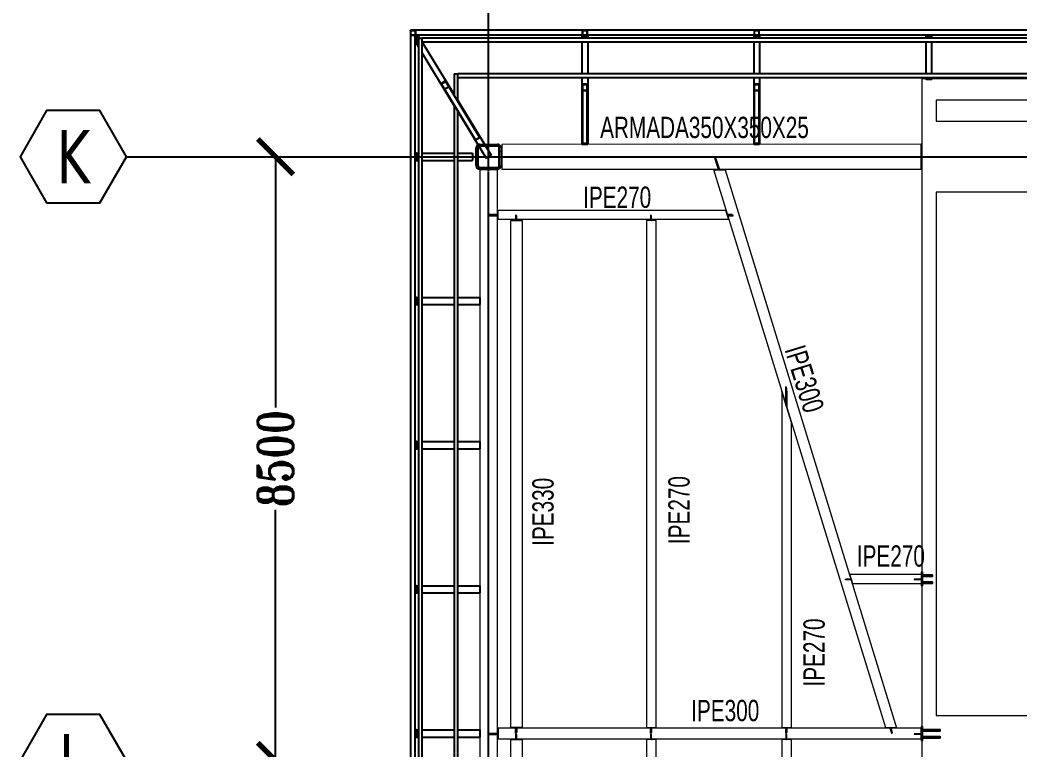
# Model space of a CAD drawing. Header units: millimetres. Extents: x -6598 to 74598, y -11659 to 33736.
# Drawn here: x -6598 to 7483, y 17149 to 27425 of the extents above; entities that cross this region are included whole.
import ezdxf
from ezdxf.enums import TextEntityAlignment as Align

# ---------------------------------------------------------------- set-up
doc = ezdxf.new("R2010")
doc.units = ezdxf.units.MM
doc.header["$LTSCALE"] = 0.95
doc.linetypes.add('DXK_LINE_DOT3', pattern=[5.9187, 2.979, -0.9799, 0.9799, -0.9799])
for name, color, linetype, lineweight in [('0-2', 250, 'Continuous', 5), ('E_COLUMNAS-1', 254, 'Continuous', 25), ('E_COLUMNAS-2', 1, 'Continuous', 9), ('E_COLUMNAS-3', 1, 'Continuous', 35), ('E_COLUMNAS-4', 1, 'Continuous', 25), ('E_TEXTO', 3, 'Continuous', 9), ('E_VIGAS', 7, 'Continuous', 9), ('E_VIGAS-1', 5, 'Continuous', 25), ('E_VIGAS-2', 10, 'Continuous', 25), ('E_VIGAS-3', 5, 'Continuous', 25), ('HCB-VIGAS', 4, 'Continuous', 15), ('S-COLS-HDLN-1', 52, 'Continuous', 9)]:
    doc.layers.add(name, color=color, linetype=linetype, lineweight=lineweight)
for name, color, linetype in [('COTAS', 8, 'Continuous'), ('HCB-EJES', 1, 'Continuous'), ('HCB-PLATINAS', 5, 'Continuous'), ('HCB-ROTULOS', 2, 'Continuous')]:
    doc.layers.add(name, color=color, linetype=linetype)
doc.styles.add('Arial Narrow', font='', dxfattribs={"width": 0.85, "height": 0.3})
doc.styles.add('ROMANT', font='romant.shx', dxfattribs={"width": 0.8})
doc.styles.add('VERDANA', font='verdana.ttf')
doc.styles.get('Arial Narrow').set_extended_font_data('Arial Narrow')
doc.dimstyles.new('1.125', dxfattribs={"dimscale": 0, "dimtxt": 500, "dimasz": 500, "dimexe": 4, "dimexo": 4, "dimgap": 15, "dimtad": 0, "dimdec": 0, "dimzin": 4, "dimdsep": 46, "dimtxsty": 'ROMANT', "dimblk": 'ARCHTICK', "dimcen": -10, "dimclrd": 256, "dimclrt": 3, "dimadec": 0, "dimazin": 0, "dimtfac": 1, "dimtdec": 0, "dimtix": 1, "dimtmove": 0, "dimatfit": 0, "dimldrblk": 'OBLIQUE', "dimfxl": 0.05, "dimtolj": 1, "dimtzin": 0, "dimarcsym": 0})
pattern_1 = [(45, (0, 0), (-0.3768879, 0.3768879), []), (45, (0, 0.571), (-0.3768879, 0.3768879), [])]

# ---------------------------------------------------------------- blocks, each defined once
blk = doc.blocks.new('_ArchTick')
at = {"color": 0, "linetype": 'ByBlock', "const_width": 0.15}
blk.add_lwpolyline([(-0.5, -0.5), (0.5, 0.5)], dxfattribs=at)
blk = doc.blocks.new('*D101')
at = {"layer": 'COTAS', "color": 0, "lineweight": -2, "transparency": 16777216}
for p, q in [((-5094, 25500), (-2996, 25500)), ((-5094, 17000), (-2996, 17000))]:
    blk.add_line(p, q, dxfattribs=at)
at = {"layer": 'COTAS', "lineweight": -2, "transparency": 16777216}
for p, q in [((-3000, 25500), (-3000, 21970)), ((-3000, 17000), (-3000, 20530))]:
    blk.add_line(p, q, dxfattribs=at)
at = {"layer": 'Defpoints', "color": 0, "transparency": 16777216}
for p in [(-5098, 25500), (-3000, 25500), (-5098, 17000)]:
    blk.add_point(p, dxfattribs=at)
at = {"layer": 'COTAS', "lineweight": -2, "transparency": 16777216, "xscale": 500, "yscale": 500, "zscale": 500}
for p, rotation in [((-3000, 25500), 90), ((-3000, 17000), 270)]:
    blk.add_blockref('_ArchTick', p, dxfattribs=dict(at, rotation=rotation))
at = {"layer": 'COTAS', "color": 3, "transparency": 16777216, "insert": (-3000, 21250), "char_height": 500, "attachment_point": 5, "rotation": 90, "style": 'ROMANT'}
blk.add_mtext('\\A1;8500', dxfattribs=at)
blk = doc.blocks.new('_Oblique')
at = {"color": 0, "linetype": 'ByBlock', "lineweight": -2}
blk.add_line((-0.5, -0.5), (0.5, 0.5), dxfattribs=at)
blk = doc.blocks.new('*D102')
at = {"layer": 'COTAS', "color": 0, "lineweight": -2, "transparency": 16777216}
for p, q in [((-5094, 17000), (-2996, 17000)), ((-5094, 8500), (-2996, 8500))]:
    blk.add_line(p, q, dxfattribs=at)
at = {"layer": 'COTAS', "lineweight": -2, "transparency": 16777216}
for p, q in [((-3000, 17000), (-3000, 13470)), ((-3000, 8500), (-3000, 12030))]:
    blk.add_line(p, q, dxfattribs=at)
at = {"layer": 'Defpoints', "color": 0, "transparency": 16777216}
for p in [(-5098, 17000), (-5098, 8500), (-3000, 8500)]:
    blk.add_point(p, dxfattribs=at)
at = {"layer": 'COTAS', "lineweight": -2, "transparency": 16777216, "xscale": 500, "yscale": 500, "zscale": 500}
for p, rotation in [((-3000, 17000), 90), ((-3000, 8500), 270)]:
    blk.add_blockref('_ArchTick', p, dxfattribs=dict(at, rotation=rotation))
at = {"layer": 'COTAS', "color": 3, "transparency": 16777216, "insert": (-3000, 12750), "char_height": 500, "attachment_point": 5, "rotation": 90, "style": 'ROMANT'}
blk.add_mtext('\\A1;8500', dxfattribs=at)
blk = doc.blocks.new('EST_SFM_VIGA-METALICA-SECCION-C - EST_SFM_VIGA-METALICA-UPN160-1604346-PLANTA TIPO PISO 18 A PISO 23')
at = {"layer": 'E_VIGAS-1'}
for p, q in [((-35.18, 0.012), (-35.18, 0.018)), ((-35.174, 0.018), (-35.18, 0.018)), ((-32.755, 0.018), (-35.116, 0.018)), ((-30.335, 0.018), (-32.697, 0.018)), ((30.11, 0.018), (-30.277, 0.018)), ((-35.178, -0.047), (-35.112, -0.047)), ((-35.11, -0.047), (-32.761, -0.047)), ((-32.76, -0.047), (-32.693, -0.047)), ((-32.692, -0.047), (-30.341, -0.047)), ((-30.34, -0.047), (-30.273, -0.047)), ((-30.272, -0.047), (30.104, -0.047))]:
    blk.add_line(p, q, dxfattribs=at)
blk = doc.blocks.new('EST_SFM_VIGA-METALICA-SECCION-C - EST_SFM_VIGA-METALICA-UPN160-1602621-PLANTA TIPO PISO 18 A PISO 23')
at = {"layer": 'E_VIGAS-1'}
for p, q in [((-14.46, -0.016), (-14.46, 0.047)), ((-14.457, 0.047), (-14.46, 0.047)), ((14.466, 0.047), (-14.455, 0.047)), ((-14.46, -0.018), (14.471, -0.018))]:
    blk.add_line(p, q, dxfattribs=at)
blk = doc.blocks.new('EST_SFM_VIGA-METALICA-SECCION-C - EST_SFM_VIGA-METALICA-UPN100-1529610-PLANTA TIPO PISO 18 A PISO 23')
at = {"layer": 'E_VIGAS-2'}
for p, q in [((-14.442, -0.018), (-14.442, 0.032)), ((14.393, 0.032), (-14.441, 0.032)), ((-14.442, -0.018), (14.393, -0.018))]:
    blk.add_line(p, q, dxfattribs=at)
blk = doc.blocks.new('EST_SFM_VIGA-METALICA-SECCION-C - EST_SFM_VIGA-METALICA-UPN100-1529678-PLANTA TIPO PISO 18 A PISO 23')
at = {"layer": 'E_VIGAS-2'}
for p, q in [((-13.943, -0.032), (-13.943, 0.018)), ((-13.556, 0.018), (-13.943, 0.018)), ((13.374, 0.018), (-13.422, 0.018)), ((-13.942, -0.032), (-13.638, -0.032)), ((-13.504, -0.032), (13.456, -0.032))]:
    blk.add_line(p, q, dxfattribs=at)
blk = doc.blocks.new('EST_SFM_VIGA-METALICA-SECCION-C - EST_SFM_VIGA-METALICA-UPN100-1526554-PLANTA TIPO PISO 18 A PISO 23')
at = {"layer": 'E_VIGAS-2'}
for p, q in [((-34.929, -0.032), (-34.929, 0.018)), ((34.942, 0.018), (-34.929, 0.018)), ((-34.929, -0.032), (34.942, -0.032))]:
    blk.add_line(p, q, dxfattribs=at)
blk = doc.blocks.new('EST_SFM_VIGA-METALICA-SECCION-C - EST_SFM_VIGA-METALICA-UPN100-1526616-PLANTA TIPO PISO 18 A PISO 23')
at = {"layer": 'E_VIGAS-2'}
for p, q in [((-34.827, -0.018), (-34.827, 0.032)), ((34.044, 0.032), (-34.827, 0.032)), ((-34.827, -0.018), (34.044, -0.018))]:
    blk.add_line(p, q, dxfattribs=at)
blk = doc.blocks.new('EST_SCM_COLUMNA-METALICA-SECCION-CUADRADA - EST_SCM_COLUMNA-TUBULAR-CUADRADA_PTEØ_70x70 e_3mm-V28-PLANTA TIPO PISO 18 A PISO 23')
at = {"layer": 'E_COLUMNAS-1'}
for p, q in [((-0.035, 0.029), (-0.035, -0.029)), ((-0.032, -0.029), (-0.032, 0.029)), ((0.029, 0.035), (-0.029, 0.035)), ((-0.029, 0.032), (0.029, 0.032)), ((0.032, 0.029), (0.032, -0.029)), ((0.035, -0.029), (0.035, 0.029)), ((0.029, -0.032), (-0.029, -0.032)), ((-0.029, -0.035), (0.029, -0.035))]:
    blk.add_line(p, q, dxfattribs=at)
for centre, radius, start, end in [((-0.029, 0.029), 0.006, 90, 180), ((-0.029, 0.029), 0.003, 90, 180), ((0.029, 0.029), 0.006, 360, 90), ((0.029, 0.029), 0.003, 0, 90), ((-0.029, -0.029), 0.006, 180, 270), ((-0.029, -0.029), 0.003, 180, 270), ((0.029, -0.029), 0.003, 270, 360), ((0.029, -0.029), 0.006, 270, 360), ((0.029, -0.029), 0.006, 280, 350), ((0.029, -0.029), 0.003, 300, 330)]:
    blk.add_arc(centre, radius, start, end, dxfattribs=at)
blk = doc.blocks.new('EST_SCM_COLUMNA-METALICA-SECCION-CUADRADA - EST_SCM_COLUMNA-TUBULAR-CUADRADA_PTEØ_70x70 e_3mm-V33-PLANTA TIPO PISO 18 A PISO 23')
at = {"layer": 'E_COLUMNAS-2'}
h = blk.add_hatch(dxfattribs=at)
h.set_pattern_fill('FP_3', color=256, style=0, pattern_type=2)
h.set_pattern_definition([(135, (72.807, -167.908), (-0.15909903, -0.15909903), [])])
h.paths.add_polyline_path([(0.029, -0.035), (0.033, -0.033), (0.035, -0.029), (0.031, -0.031)])
h.paths.add_polyline_path([(-0.029, -0.035), (-0.031, -0.031), (-0.035, -0.029), (-0.033, -0.033)])
h.paths.add_polyline_path([(0.006, -0.035), (0.029, -0.035), (0.029, -0.032), (-0.029, -0.032), (-0.029, -0.035)])
h.paths.add_polyline_path([(-0.035, 0.029), (-0.031, 0.031), (-0.029, 0.035), (-0.033, 0.033)])
h.paths.add_polyline_path([(-0.035, -0.029), (-0.032, -0.029), (-0.032, 0.029), (-0.035, 0.029)])
h.paths.add_polyline_path([(0.035, 0.029), (0.033, 0.033), (0.029, 0.035), (0.031, 0.031)])
h.paths.add_polyline_path([(0.032, -0.029), (0.035, -0.029), (0.035, 0.029), (0.032, 0.029)])
h.paths.add_polyline_path([(0.006, 0.032), (0.029, 0.032), (0.029, 0.035), (-0.029, 0.035), (-0.029, 0.032)])
at = {"layer": 'E_COLUMNAS-1'}
for p, q in [((-0.035, 0.029), (-0.035, -0.029)), ((-0.032, -0.029), (-0.032, 0.029)), ((0.029, 0.035), (-0.029, 0.035)), ((-0.029, 0.032), (0.029, 0.032)), ((0.032, 0.029), (0.032, -0.029)), ((0.035, -0.029), (0.035, 0.029)), ((0.029, -0.032), (-0.029, -0.032)), ((-0.029, -0.035), (0.029, -0.035))]:
    blk.add_line(p, q, dxfattribs=at)
for centre, radius, start, end in [((-0.029, 0.029), 0.006, 90, 180), ((-0.029, 0.029), 0.003, 90, 180), ((0.029, 0.029), 0.006, 360, 90), ((0.029, 0.029), 0.003, 0, 90), ((-0.029, -0.029), 0.006, 180, 270), ((-0.029, -0.029), 0.006, 190, 270), ((-0.029, -0.029), 0.003, 180, 270), ((-0.029, -0.029), 0.003, 210, 270), ((0.029, -0.029), 0.003, 270, 360), ((0.029, -0.029), 0.006, 270, 360), ((0.029, -0.029), 0.006, 270, 350), ((0.029, -0.029), 0.003, 270, 330)]:
    blk.add_arc(centre, radius, start, end, dxfattribs=at)
blk = doc.blocks.new('EST_SCM_COLUMNA-METALICA-SECCION-CUADRADA - EST_SCM_COLUMNA-TUBULAR-CUADRADA_PTEØ_70x70 e_3mm-V34-PLANTA TIPO PISO 18 A PISO 23')
at = {"layer": 'E_COLUMNAS-1'}
for p, q in [((-0.035, 0.029), (-0.035, -0.029)), ((-0.032, -0.029), (-0.032, 0.029)), ((0.029, 0.035), (-0.029, 0.035)), ((-0.029, 0.032), (0.029, 0.032)), ((0.032, 0.029), (0.032, -0.029)), ((0.035, -0.029), (0.035, 0.029)), ((0.029, -0.032), (-0.029, -0.032)), ((-0.029, -0.035), (0.029, -0.035))]:
    blk.add_line(p, q, dxfattribs=at)
for centre, radius, start, end in [((-0.029, 0.029), 0.006, 90, 180), ((-0.029, 0.029), 0.003, 90, 180), ((0.029, 0.029), 0.006, 360, 90), ((0.029, 0.029), 0.003, 0, 90), ((-0.029, -0.029), 0.006, 180, 270), ((-0.029, -0.029), 0.006, 190, 270), ((-0.029, -0.029), 0.003, 180, 270), ((-0.029, -0.029), 0.003, 210, 270), ((0.029, -0.029), 0.003, 270, 360), ((0.029, -0.029), 0.006, 270, 360), ((0.029, -0.029), 0.006, 270, 350), ((0.029, -0.029), 0.003, 270, 330)]:
    blk.add_arc(centre, radius, start, end, dxfattribs=at)
blk = doc.blocks.new('DCTIB_CNI_EST_MOD-1A-FAC_0001_rvt-2-PLANTA TIPO PISO 18 A PISO 23')
at = {"layer": 'E_VIGAS'}
h = blk.add_hatch(dxfattribs=at)
h.set_pattern_fill('FP_2', color=256, style=0, pattern_type=2)
h.set_pattern_definition(pattern_1)
h.paths.add_polyline_path([(-74.778, 167.111), (-74.723, 167.145), (-74.724, 167.146), (-74.779, 167.113)])
h.paths.add_polyline_path([(-74.782, 167.113), (-74.781, 167.114), (-74.792, 167.129)])
h.paths.add_polyline_path([(-74.724, 167.149), (-74.723, 167.15), (-74.769, 167.223)])
h.paths.add_polyline_path([(-74.826, 167.191), (-74.771, 167.224), (-74.772, 167.226), (-74.827, 167.193)])
h = blk.add_hatch(dxfattribs=at)
h.set_pattern_fill('FP_2', color=256, style=0, pattern_type=2)
h.set_pattern_definition(pattern_1)
h.paths.add_polyline_path([(-72.775, 167.094), (-72.775, 167.096), (-72.839, 167.096), (-72.839, 167.094), (-72.801, 167.094)])
h.paths.add_polyline_path([(-72.775, 167.182), (-72.775, 167.184), (-72.839, 167.184), (-72.839, 167.182), (-72.801, 167.182)])
at = {"layer": 'E_COLUMNAS-1'}
for centre, radius, start, end in [((-75.196, 167.879), 0.006, 280, 350), ((-75.196, 167.879), 0.006, 280, 350), ((-75.196, 167.879), 0.003, 300, 330), ((-75.196, 167.879), 0.003, 300, 330), ((-72.836, 167.879), 0.006, 190, 270), ((-72.836, 167.879), 0.006, 190, 270), ((-72.836, 167.879), 0.003, 210, 270), ((-72.836, 167.879), 0.003, 210, 270), ((-72.778, 167.879), 0.006, 270, 350), ((-72.778, 167.879), 0.006, 270, 350), ((-72.778, 167.879), 0.003, 270, 330), ((-72.778, 167.879), 0.003, 270, 330), ((-70.416, 167.879), 0.006, 190, 270), ((-70.416, 167.879), 0.006, 190, 270), ((-70.416, 167.879), 0.003, 210, 270), ((-70.416, 167.879), 0.003, 210, 270), ((-70.358, 167.879), 0.006, 270, 350), ((-70.358, 167.879), 0.006, 270, 350), ((-70.358, 167.879), 0.003, 270, 330), ((-70.358, 167.879), 0.003, 270, 330)]:
    blk.add_arc(centre, radius, start, end, dxfattribs=at)
at = {"layer": 'E_VIGAS-1'}
for p, q in [((-75.176, 167.859), (-75.176, 167.853)), ((-75.176, 167.853), (-75.176, 167.859)), ((-75.176, 167.859), (-75.147, 167.859)), ((-75.174, 167.865), (-75.175, 167.864)), ((-75.147, 167.858), (-75.175, 167.858)), ((-75.175, 167.858), (-75.175, 167.747)), ((-75.172, 167.87), (-75.173, 167.868)), ((-75.171, 167.875), (-75.171, 167.873)), ((-75.155, 167.859), (-75.166, 167.878)), ((-75.147, 167.858), (-75.13, 167.83)), ((-72.848, 167.858), (-72.848, 167.859)), ((-72.848, 167.859), (-72.82, 167.859)), ((-72.766, 167.858), (-72.848, 167.858)), ((-72.848, 167.858), (-72.848, 167.83)), ((-72.81, 167.876), (-72.81, 167.878)), ((-72.81, 167.864), (-72.81, 167.873)), ((-72.81, 167.859), (-72.81, 167.864)), ((-72.805, 167.878), (-72.805, 167.876)), ((-72.805, 167.873), (-72.805, 167.864)), ((-72.805, 167.864), (-72.805, 167.859)), ((-72.794, 167.859), (-72.766, 167.859)), ((-72.766, 167.859), (-72.766, 167.858)), ((-72.766, 167.858), (-72.766, 167.83)), ((-70.428, 167.858), (-70.428, 167.859)), ((-70.428, 167.859), (-70.4, 167.859)), ((-70.346, 167.858), (-70.428, 167.858)), ((-70.428, 167.858), (-70.428, 167.83)), ((-70.39, 167.876), (-70.39, 167.878)), ((-70.39, 167.864), (-70.39, 167.873)), ((-70.39, 167.859), (-70.39, 167.864)), ((-70.385, 167.878), (-70.385, 167.876)), ((-70.385, 167.873), (-70.385, 167.864)), ((-70.385, 167.864), (-70.385, 167.859)), ((-70.374, 167.859), (-70.346, 167.859)), ((-70.346, 167.859), (-70.346, 167.858)), ((-70.346, 167.858), (-70.346, 167.83)), ((-68.003, 167.859), (-67.975, 167.859)), ((-68.003, 167.858), (-68.003, 167.859)), ((-67.921, 167.858), (-68.003, 167.858)), ((-68.003, 167.83), (-68.003, 167.858)), ((-67.965, 167.864), (-67.965, 167.878)), ((-67.965, 167.859), (-67.965, 167.864)), ((-67.96, 167.878), (-67.96, 167.864)), ((-67.96, 167.864), (-67.96, 167.859)), ((-67.949, 167.859), (-67.921, 167.859)), ((-67.921, 167.859), (-67.921, 167.858)), ((-67.921, 167.83), (-67.921, 167.858)), ((-75.195, 167.791), (-75.176, 167.76)), ((-75.181, 167.84), (-75.178, 167.835)), ((-75.178, 167.826), (-75.181, 167.831)), ((-75.176, 167.749), (-75.176, 167.802)), ((-75.175, 167.747), (-75.147, 167.701)), ((-75.097, 167.777), (-74.647, 167.038)), ((-72.848, 167.78), (-72.848, 167.33)), ((-72.766, 167.78), (-72.766, 167.33)), ((-70.428, 167.78), (-70.428, 167.33)), ((-70.346, 167.78), (-70.346, 167.33)), ((-68.003, 167.33), (-68.003, 167.78)), ((-67.921, 167.33), (-67.921, 167.78)), ((-75.097, 167.619), (-74.647, 166.88)), ((-72.848, 167.28), (-72.848, 166.337)), ((-72.766, 167.28), (-72.766, 166.337)), ((-70.428, 167.28), (-70.428, 166.337)), ((-70.346, 167.28), (-70.346, 166.337)), ((-68.003, 167.252), (-68.003, 167.28)), ((-67.921, 167.252), (-67.921, 167.28)), ((-74.828, 167.188), (-74.782, 167.113)), ((-74.772, 167.226), (-74.827, 167.193)), ((-74.826, 167.191), (-74.771, 167.224)), ((-74.826, 167.188), (-74.822, 167.181)), ((-74.781, 167.114), (-74.826, 167.188)), ((-74.724, 167.146), (-74.779, 167.113)), ((-74.778, 167.111), (-74.723, 167.145)), ((-74.765, 167.216), (-74.769, 167.223)), ((-74.769, 167.223), (-74.724, 167.149)), ((-74.723, 167.15), (-74.768, 167.224)), ((-74.722, 167.146), (-74.724, 167.149)), ((-74.29, 166.44), (-74.723, 167.15)), ((-72.842, 167.18), (-72.842, 167.098)), ((-72.841, 167.18), (-72.841, 167.172)), ((-72.841, 167.098), (-72.841, 167.18)), ((-72.775, 167.184), (-72.839, 167.184)), ((-72.839, 167.182), (-72.775, 167.182)), ((-72.774, 167.172), (-72.774, 167.18)), ((-72.774, 167.18), (-72.774, 167.098)), ((-72.772, 167.098), (-72.772, 167.18)), ((-70.422, 167.18), (-70.422, 167.098)), ((-70.421, 167.18), (-70.421, 167.172)), ((-70.421, 167.098), (-70.421, 167.18)), ((-70.355, 167.184), (-70.419, 167.184)), ((-70.419, 167.182), (-70.355, 167.182)), ((-70.354, 167.172), (-70.354, 167.18)), ((-70.354, 167.18), (-70.354, 167.098)), ((-70.352, 167.098), (-70.352, 167.18)), ((-67.921, 167.252), (-68.003, 167.252)), ((-74.782, 167.113), (-74.35, 166.404)), ((-74.781, 167.114), (-74.779, 167.111)), ((-72.842, 167.098), (-72.842, 166.357)), ((-72.841, 167.098), (-72.841, 167.094)), ((-72.775, 167.096), (-72.839, 167.096)), ((-72.839, 167.094), (-72.775, 167.094)), ((-72.774, 167.094), (-72.774, 167.098)), ((-72.772, 166.357), (-72.772, 167.098)), ((-70.422, 167.098), (-70.422, 166.357)), ((-70.421, 167.098), (-70.421, 167.094)), ((-70.355, 167.096), (-70.419, 167.096)), ((-70.419, 167.094), (-70.355, 167.094)), ((-70.354, 167.094), (-70.354, 167.098)), ((-70.352, 166.357), (-70.352, 167.098)), ((-74.597, 166.956), (-74.127, 166.184)), ((-74.597, 166.798), (-74.197, 166.141)), ((-74.346, 166.402), (-74.291, 166.435)), ((-72.766, 166.337), (-72.848, 166.337)), ((-72.839, 166.353), (-72.775, 166.353)), ((-70.346, 166.337), (-70.428, 166.337)), ((-70.419, 166.353), (-70.355, 166.353)), ((-75.177, 166.212), (-75.195, 166.212)), ((-75.195, 166.165), (-75.181, 166.165)), ((-75.181, 166.16), (-75.195, 166.16)), ((-75.181, 166.165), (-75.176, 166.165)), ((-75.181, 166.165), (-75.176, 166.165)), ((-75.177, 166.165), (-75.181, 166.165)), ((-75.176, 166.16), (-75.181, 166.16)), ((-75.181, 166.16), (-75.177, 166.16)), ((-75.176, 166.16), (-75.181, 166.16)), ((-75.177, 166.175), (-75.177, 166.212)), ((-75.177, 166.212), (-75.175, 166.212)), ((-75.175, 166.112), (-75.175, 166.212)), ((-75.175, 166.212), (-75.147, 166.212)), ((-75.175, 166.212), (-75.175, 166.112)), ((-75.097, 166.212), (-74.647, 166.212)), ((-74.597, 166.212), (-74.388, 166.212)), ((-74.388, 166.212), (-74.388, 166.112)), ((-74.127, 166.184), (-74.197, 166.141)), ((-75.195, 166.112), (-75.177, 166.112)), ((-75.177, 166.112), (-75.177, 166.15)), ((-75.175, 166.112), (-75.177, 166.112)), ((-75.175, 166.112), (-75.147, 166.112)), ((-75.097, 166.112), (-74.647, 166.112)), ((-74.597, 166.112), (-74.388, 166.112)), ((-75.177, 164.182), (-75.195, 164.182)), ((-75.177, 164.145), (-75.177, 164.182)), ((-75.177, 164.182), (-75.175, 164.182)), ((-75.175, 164.082), (-75.175, 164.182)), ((-75.175, 164.182), (-75.147, 164.182)), ((-75.175, 164.182), (-75.175, 164.082)), ((-75.076, 164.182), (-74.647, 164.182)), ((-74.597, 164.182), (-74.287, 164.182)), ((-74.287, 164.182), (-74.287, 164.082)), ((-75.195, 164.135), (-75.181, 164.135)), ((-75.181, 164.13), (-75.195, 164.13)), ((-75.195, 164.082), (-75.177, 164.082)), ((-75.181, 164.135), (-75.176, 164.135)), ((-75.181, 164.135), (-75.176, 164.135)), ((-75.177, 164.135), (-75.181, 164.135)), ((-75.176, 164.13), (-75.181, 164.13)), ((-75.181, 164.13), (-75.177, 164.13)), ((-75.176, 164.13), (-75.181, 164.13)), ((-75.177, 164.082), (-75.177, 164.12)), ((-75.175, 164.082), (-75.177, 164.082)), ((-75.175, 164.082), (-75.147, 164.082)), ((-75.075, 164.082), (-74.647, 164.082)), ((-74.597, 164.082), (-74.287, 164.082)), ((-75.177, 162.152), (-75.195, 162.152)), ((-75.195, 162.105), (-75.181, 162.105)), ((-75.181, 162.1), (-75.195, 162.1)), ((-75.181, 162.105), (-75.176, 162.105)), ((-75.181, 162.105), (-75.176, 162.105)), ((-75.177, 162.105), (-75.181, 162.105)), ((-75.176, 162.1), (-75.181, 162.1)), ((-75.181, 162.1), (-75.177, 162.1)), ((-75.176, 162.1), (-75.181, 162.1)), ((-75.177, 162.115), (-75.177, 162.152)), ((-75.177, 162.152), (-75.175, 162.152)), ((-75.177, 162.052), (-75.177, 162.09)), ((-75.175, 162.052), (-75.175, 162.152)), ((-75.175, 162.152), (-75.147, 162.152)), ((-75.175, 162.152), (-75.175, 162.052)), ((-75.097, 162.152), (-74.647, 162.152)), ((-74.597, 162.152), (-74.287, 162.152)), ((-74.287, 162.152), (-74.287, 162.052)), ((-75.195, 162.052), (-75.177, 162.052)), ((-75.175, 162.052), (-75.177, 162.052)), ((-75.175, 162.052), (-75.147, 162.052)), ((-75.097, 162.052), (-74.647, 162.052)), ((-74.597, 162.052), (-74.287, 162.052)), ((-75.177, 160.123), (-75.195, 160.123)), ((-75.177, 160.085), (-75.177, 160.123)), ((-75.177, 160.123), (-75.175, 160.123)), ((-75.175, 160.023), (-75.175, 160.123)), ((-75.175, 160.123), (-75.147, 160.123)), ((-75.175, 160.123), (-75.175, 160.023)), ((-75.097, 160.123), (-74.647, 160.123)), ((-74.597, 160.123), (-74.287, 160.123)), ((-74.287, 160.123), (-74.287, 160.023)), ((-75.195, 160.075), (-75.181, 160.075)), ((-75.181, 160.07), (-75.195, 160.07)), ((-75.195, 160.023), (-75.177, 160.023)), ((-75.181, 160.075), (-75.176, 160.075)), ((-75.181, 160.075), (-75.176, 160.075)), ((-75.177, 160.075), (-75.181, 160.075)), ((-75.176, 160.07), (-75.181, 160.07)), ((-75.181, 160.07), (-75.177, 160.07)), ((-75.176, 160.07), (-75.181, 160.07)), ((-75.177, 160.023), (-75.177, 160.06)), ((-75.175, 160.023), (-75.177, 160.023)), ((-75.175, 160.023), (-75.147, 160.023)), ((-75.097, 160.023), (-74.647, 160.023)), ((-74.597, 160.023), (-74.287, 160.023)), ((-75.177, 158.093), (-75.195, 158.093)), ((-75.195, 158.045), (-75.181, 158.045)), ((-75.181, 158.04), (-75.195, 158.04)), ((-75.195, 157.993), (-75.177, 157.993)), ((-75.181, 158.045), (-75.176, 158.045)), ((-75.181, 158.045), (-75.176, 158.045)), ((-75.177, 158.045), (-75.181, 158.045)), ((-75.176, 158.04), (-75.181, 158.04)), ((-75.181, 158.04), (-75.177, 158.04)), ((-75.176, 158.04), (-75.181, 158.04)), ((-75.177, 158.055), (-75.177, 158.093)), ((-75.177, 158.093), (-75.175, 158.093)), ((-75.177, 157.993), (-75.177, 158.03)), ((-75.175, 157.993), (-75.177, 157.993)), ((-75.175, 157.993), (-75.175, 158.093)), ((-75.175, 158.093), (-75.147, 158.093)), ((-75.175, 158.093), (-75.175, 157.993)), ((-75.175, 157.993), (-75.147, 157.993)), ((-75.097, 158.093), (-74.647, 158.093)), ((-75.097, 157.993), (-74.647, 157.993)), ((-74.597, 158.093), (-74.287, 158.093)), ((-74.597, 157.993), (-74.287, 157.993)), ((-74.287, 158.093), (-74.287, 157.993))]:
    blk.add_line(p, q, dxfattribs=at)
at = {"layer": 'E_VIGAS-1', "flags": 128}
for points in [[(-75.195, 167.863), (-75.191, 167.857), (-75.186, 167.848), (-75.181, 167.84)], [(-75.181, 167.831), (-75.186, 167.838), (-75.191, 167.847), (-75.195, 167.854)], [(-75.17, 167.878), (-75.171, 167.874), (-75.172, 167.869), (-75.175, 167.864), (-75.178, 167.861), (-75.182, 167.857), (-75.186, 167.855), (-75.19, 167.854)], [(-75.147, 167.859), (-75.147, 167.858), (-75.147, 167.858)], [(-75.175, 167.747), (-75.176, 167.747), (-75.176, 167.749)], [(-74.827, 167.193), (-74.828, 167.192), (-74.828, 167.192), (-74.828, 167.191), (-74.828, 167.19), (-74.828, 167.189), (-74.828, 167.188), (-74.828, 167.188)], [(-74.826, 167.188), (-74.826, 167.189), (-74.827, 167.189), (-74.827, 167.19), (-74.827, 167.19), (-74.826, 167.19), (-74.826, 167.191), (-74.826, 167.191)], [(-74.768, 167.224), (-74.768, 167.225), (-74.769, 167.225), (-74.77, 167.226), (-74.77, 167.226), (-74.771, 167.226), (-74.772, 167.226), (-74.772, 167.226)], [(-74.771, 167.224), (-74.771, 167.224), (-74.771, 167.224), (-74.771, 167.224), (-74.77, 167.224), (-74.77, 167.224), (-74.77, 167.224), (-74.769, 167.224), (-74.769, 167.223)], [(-74.724, 167.149), (-74.724, 167.149), (-74.724, 167.148), (-74.723, 167.148), (-74.724, 167.147), (-74.724, 167.147), (-74.724, 167.147), (-74.724, 167.146)], [(-74.723, 167.145), (-74.722, 167.145), (-74.722, 167.146), (-74.722, 167.146), (-74.722, 167.147), (-74.722, 167.148), (-74.722, 167.149), (-74.723, 167.15)], [(-72.839, 167.184), (-72.84, 167.184), (-72.84, 167.184), (-72.841, 167.183), (-72.841, 167.183), (-72.842, 167.182), (-72.842, 167.181), (-72.842, 167.18)], [(-72.841, 167.18), (-72.841, 167.181), (-72.84, 167.181), (-72.84, 167.182), (-72.84, 167.182), (-72.84, 167.182), (-72.839, 167.182), (-72.839, 167.182)], [(-72.772, 167.18), (-72.772, 167.181), (-72.772, 167.182), (-72.773, 167.183), (-72.773, 167.183), (-72.774, 167.184), (-72.774, 167.184), (-72.775, 167.184)], [(-72.775, 167.182), (-72.775, 167.182), (-72.774, 167.182), (-72.774, 167.182), (-72.774, 167.182), (-72.774, 167.181), (-72.774, 167.181), (-72.774, 167.18)], [(-70.419, 167.184), (-70.42, 167.184), (-70.42, 167.184), (-70.421, 167.183), (-70.421, 167.183), (-70.422, 167.182), (-70.422, 167.181), (-70.422, 167.18)], [(-70.421, 167.18), (-70.421, 167.181), (-70.42, 167.181), (-70.42, 167.182), (-70.42, 167.182), (-70.42, 167.182), (-70.419, 167.182), (-70.419, 167.182)], [(-70.352, 167.18), (-70.352, 167.181), (-70.352, 167.182), (-70.353, 167.183), (-70.353, 167.183), (-70.354, 167.184), (-70.354, 167.184), (-70.355, 167.184)], [(-70.355, 167.182), (-70.355, 167.182), (-70.354, 167.182), (-70.354, 167.182), (-70.354, 167.182), (-70.354, 167.181), (-70.354, 167.181), (-70.354, 167.18)], [(-74.782, 167.113), (-74.782, 167.113), (-74.781, 167.112), (-74.78, 167.112), (-74.78, 167.111), (-74.779, 167.111), (-74.778, 167.111), (-74.778, 167.111)], [(-74.779, 167.113), (-74.779, 167.113), (-74.779, 167.113), (-74.78, 167.113), (-74.78, 167.113), (-74.78, 167.113), (-74.781, 167.114), (-74.781, 167.114)], [(-72.842, 167.098), (-72.842, 167.097), (-72.842, 167.096), (-72.841, 167.095), (-72.841, 167.095), (-72.84, 167.094), (-72.84, 167.094), (-72.839, 167.094)], [(-72.839, 167.096), (-72.839, 167.096), (-72.84, 167.096), (-72.84, 167.096), (-72.84, 167.096), (-72.84, 167.097), (-72.841, 167.097), (-72.841, 167.098)], [(-72.775, 167.094), (-72.774, 167.094), (-72.774, 167.094), (-72.773, 167.095), (-72.773, 167.095), (-72.772, 167.096), (-72.772, 167.097), (-72.772, 167.098)], [(-72.774, 167.098), (-72.774, 167.097), (-72.774, 167.097), (-72.774, 167.096), (-72.774, 167.096), (-72.774, 167.096), (-72.775, 167.096), (-72.775, 167.096)], [(-70.422, 167.098), (-70.422, 167.097), (-70.422, 167.096), (-70.421, 167.095), (-70.421, 167.095), (-70.42, 167.094), (-70.42, 167.094), (-70.419, 167.094)], [(-70.419, 167.096), (-70.419, 167.096), (-70.42, 167.096), (-70.42, 167.096), (-70.42, 167.096), (-70.42, 167.097), (-70.421, 167.097), (-70.421, 167.098)], [(-70.355, 167.094), (-70.354, 167.094), (-70.354, 167.094), (-70.353, 167.095), (-70.353, 167.095), (-70.352, 167.096), (-70.352, 167.097), (-70.352, 167.098)], [(-70.354, 167.098), (-70.354, 167.097), (-70.354, 167.097), (-70.354, 167.096), (-70.354, 167.096), (-70.354, 167.096), (-70.355, 167.096), (-70.355, 167.096)], [(-74.29, 166.44), (-74.29, 166.44), (-74.29, 166.439), (-74.29, 166.438), (-74.29, 166.437), (-74.29, 166.436), (-74.29, 166.436), (-74.291, 166.435)], [(-74.346, 166.402), (-74.346, 166.402), (-74.347, 166.402), (-74.348, 166.402), (-74.348, 166.402), (-74.349, 166.403), (-74.35, 166.403), (-74.35, 166.404)], [(-72.842, 166.357), (-72.842, 166.356), (-72.842, 166.355), (-72.841, 166.355), (-72.841, 166.354), (-72.84, 166.354), (-72.84, 166.353), (-72.839, 166.353)], [(-72.775, 166.353), (-72.774, 166.353), (-72.774, 166.354), (-72.773, 166.354), (-72.773, 166.355), (-72.772, 166.355), (-72.772, 166.356), (-72.772, 166.357)], [(-70.422, 166.357), (-70.422, 166.356), (-70.422, 166.355), (-70.421, 166.355), (-70.421, 166.354), (-70.42, 166.354), (-70.42, 166.353), (-70.419, 166.353)], [(-70.355, 166.353), (-70.354, 166.353), (-70.354, 166.354), (-70.353, 166.354), (-70.353, 166.355), (-70.352, 166.355), (-70.352, 166.356), (-70.352, 166.357)]]:
    blk.add_lwpolyline(points, dxfattribs=at)
at = {"layer": 'E_VIGAS-1'}
for points, knots in [([(-75.181, 167.84), (-75.181, 167.84), (-75.181, 167.839), (-75.18, 167.839), (-75.18, 167.838), (-75.179, 167.838), (-75.179, 167.838), (-75.179, 167.838), (-75.178, 167.838), (-75.178, 167.838), (-75.178, 167.839), (-75.178, 167.839), (-75.177, 167.84), (-75.177, 167.84), (-75.177, 167.84), (-75.177, 167.84), (-75.177, 167.84), (-75.177, 167.841), (-75.177, 167.841), (-75.177, 167.842), (-75.177, 167.842), (-75.177, 167.843), (-75.177, 167.843), (-75.177, 167.843), (-75.177, 167.843), (-75.177, 167.844), (-75.177, 167.844), (-75.177, 167.845), (-75.176, 167.846), (-75.176, 167.847), (-75.176, 167.848), (-75.176, 167.85), (-75.176, 167.852), (-75.176, 167.853)], [0, 0, 0, 0, 0.071429, 0.142857, 0.160714, 0.178571, 0.214286, 0.25, 0.285714, 0.321429, 0.357143, 0.392857, 0.410714, 0.419643, 0.428571, 0.4375, 0.446429, 0.464286, 0.5, 0.535714, 0.553571, 0.5625, 0.571429, 0.580357, 0.589286, 0.607143, 0.642857, 0.678571, 0.714286, 0.75, 0.785714, 0.857143, 1, 1, 1, 1]), ([(-75.176, 167.853), (-75.176, 167.852), (-75.176, 167.85), (-75.176, 167.848), (-75.176, 167.847), (-75.176, 167.846), (-75.177, 167.845), (-75.177, 167.844), (-75.177, 167.844), (-75.177, 167.843), (-75.177, 167.843), (-75.177, 167.843), (-75.177, 167.843)], [0, 0, 0, 0, 0.1428571, 0.2142857, 0.25, 0.2857143, 0.3214286, 0.3571429, 0.3928571, 0.4107143, 0.4196429, 0.4285714, 0.4285714, 0.4285714, 0.4285714]), ([(-72.82, 167.859), (-72.819, 167.859), (-72.818, 167.859), (-72.815, 167.859), (-72.813, 167.86), (-72.811, 167.86), (-72.81, 167.862), (-72.81, 167.863), (-72.81, 167.864)], [0, 0, 0, 0, 0.142857, 0.285714, 0.428571, 0.571429, 0.785714, 1, 1, 1, 1]), ([(-72.81, 167.864), (-72.81, 167.863), (-72.81, 167.862), (-72.812, 167.86), (-72.813, 167.86), (-72.815, 167.859), (-72.816, 167.859), (-72.817, 167.859), (-72.819, 167.859), (-72.82, 167.859)], [0, 0, 0, 0, 0.285714, 0.428571, 0.571429, 0.678571, 0.732143, 0.785714, 1, 1, 1, 1]), ([(-72.794, 167.859), (-72.795, 167.859), (-72.796, 167.859), (-72.799, 167.859), (-72.801, 167.86), (-72.803, 167.86), (-72.804, 167.862), (-72.805, 167.863), (-72.805, 167.864)], [0, 0, 0, 0, 0.142857, 0.285714, 0.428571, 0.571429, 0.785714, 1, 1, 1, 1]), ([(-72.805, 167.864), (-72.805, 167.863), (-72.804, 167.862), (-72.803, 167.86), (-72.801, 167.86), (-72.8, 167.859), (-72.799, 167.859), (-72.797, 167.859), (-72.795, 167.859), (-72.794, 167.859)], [0, 0, 0, 0, 0.285714, 0.428571, 0.571429, 0.678571, 0.732143, 0.785714, 1, 1, 1, 1]), ([(-70.4, 167.859), (-70.399, 167.859), (-70.398, 167.859), (-70.395, 167.859), (-70.393, 167.86), (-70.391, 167.86), (-70.39, 167.862), (-70.39, 167.863), (-70.39, 167.864)], [0, 0, 0, 0, 0.142857, 0.285714, 0.428571, 0.571429, 0.785714, 1, 1, 1, 1]), ([(-70.39, 167.864), (-70.39, 167.863), (-70.39, 167.862), (-70.392, 167.86), (-70.393, 167.86), (-70.395, 167.859), (-70.396, 167.859), (-70.397, 167.859), (-70.399, 167.859), (-70.4, 167.859)], [0, 0, 0, 0, 0.285714, 0.428571, 0.571429, 0.678571, 0.732143, 0.785714, 1, 1, 1, 1]), ([(-70.374, 167.859), (-70.375, 167.859), (-70.376, 167.859), (-70.379, 167.859), (-70.381, 167.86), (-70.383, 167.86), (-70.384, 167.862), (-70.385, 167.863), (-70.385, 167.864)], [0, 0, 0, 0, 0.142857, 0.285714, 0.428571, 0.571429, 0.785714, 1, 1, 1, 1]), ([(-70.385, 167.864), (-70.385, 167.863), (-70.384, 167.862), (-70.383, 167.86), (-70.381, 167.86), (-70.38, 167.859), (-70.379, 167.859), (-70.377, 167.859), (-70.375, 167.859), (-70.374, 167.859)], [0, 0, 0, 0, 0.285714, 0.428571, 0.571429, 0.678571, 0.732143, 0.785714, 1, 1, 1, 1]), ([(-67.965, 167.864), (-67.965, 167.863), (-67.965, 167.862), (-67.967, 167.86), (-67.968, 167.86), (-67.97, 167.859), (-67.971, 167.859), (-67.972, 167.859), (-67.974, 167.859), (-67.975, 167.859)], [0, 0, 0, 0, 0.285714, 0.428571, 0.571429, 0.678571, 0.732143, 0.785714, 1, 1, 1, 1]), ([(-67.975, 167.859), (-67.974, 167.859), (-67.973, 167.859), (-67.97, 167.859), (-67.968, 167.86), (-67.966, 167.86), (-67.965, 167.862), (-67.965, 167.863), (-67.965, 167.864)], [0, 0, 0, 0, 0.142857, 0.285714, 0.428571, 0.571429, 0.785714, 1, 1, 1, 1]), ([(-67.96, 167.864), (-67.96, 167.863), (-67.959, 167.862), (-67.958, 167.86), (-67.956, 167.86), (-67.955, 167.859), (-67.954, 167.859), (-67.952, 167.859), (-67.95, 167.859), (-67.949, 167.859)], [0, 0, 0, 0, 0.285714, 0.428571, 0.571429, 0.678571, 0.732143, 0.785714, 1, 1, 1, 1]), ([(-67.949, 167.859), (-67.95, 167.859), (-67.951, 167.859), (-67.954, 167.859), (-67.956, 167.86), (-67.958, 167.86), (-67.959, 167.862), (-67.96, 167.863), (-67.96, 167.864)], [0, 0, 0, 0, 0.142857, 0.285714, 0.428571, 0.571429, 0.785714, 1, 1, 1, 1]), ([(-75.178, 167.838), (-75.178, 167.838), (-75.179, 167.838), (-75.179, 167.838), (-75.179, 167.838), (-75.18, 167.838), (-75.18, 167.839), (-75.181, 167.839), (-75.181, 167.84), (-75.181, 167.84)], [0.7142857, 0.7142857, 0.7142857, 0.7142857, 0.75, 0.7857143, 0.8214286, 0.8392857, 0.8571429, 0.9285714, 1, 1, 1, 1]), ([(-75.176, 167.802), (-75.176, 167.803), (-75.176, 167.807), (-75.177, 167.811), (-75.177, 167.815), (-75.178, 167.821), (-75.179, 167.826), (-75.181, 167.83), (-75.181, 167.831)], [0, 0, 0, 0, 0.142857, 0.285714, 0.428571, 0.571429, 0.857143, 1, 1, 1, 1]), ([(-75.181, 166.165), (-75.181, 166.165), (-75.18, 166.165), (-75.179, 166.166), (-75.178, 166.167), (-75.177, 166.168), (-75.177, 166.17), (-75.177, 166.171), (-75.177, 166.172), (-75.177, 166.174), (-75.177, 166.175)], [0, 0, 0, 0, 0.142857, 0.285714, 0.428571, 0.571429, 0.678571, 0.732143, 0.785714, 1, 1, 1, 1]), ([(-75.177, 166.15), (-75.177, 166.151), (-75.177, 166.152), (-75.177, 166.154), (-75.177, 166.156), (-75.178, 166.158), (-75.179, 166.159), (-75.181, 166.16), (-75.181, 166.16)], [0, 0, 0, 0, 0.142857, 0.285714, 0.428571, 0.571429, 0.785714, 1, 1, 1, 1]), ([(-75.181, 164.135), (-75.181, 164.135), (-75.18, 164.135), (-75.179, 164.136), (-75.178, 164.137), (-75.177, 164.138), (-75.177, 164.14), (-75.177, 164.141), (-75.177, 164.142), (-75.177, 164.144), (-75.177, 164.145)], [0, 0, 0, 0, 0.142857, 0.285714, 0.428571, 0.571429, 0.678571, 0.732143, 0.785714, 1, 1, 1, 1]), ([(-75.177, 164.12), (-75.177, 164.121), (-75.177, 164.122), (-75.177, 164.124), (-75.177, 164.126), (-75.178, 164.128), (-75.179, 164.129), (-75.181, 164.13), (-75.181, 164.13)], [0, 0, 0, 0, 0.142857, 0.285714, 0.428571, 0.571429, 0.785714, 1, 1, 1, 1]), ([(-75.181, 162.105), (-75.181, 162.105), (-75.18, 162.105), (-75.179, 162.106), (-75.178, 162.107), (-75.177, 162.108), (-75.177, 162.11), (-75.177, 162.111), (-75.177, 162.112), (-75.177, 162.114), (-75.177, 162.115)], [0, 0, 0, 0, 0.142857, 0.285714, 0.428571, 0.571429, 0.678571, 0.732143, 0.785714, 1, 1, 1, 1]), ([(-75.177, 162.09), (-75.177, 162.091), (-75.177, 162.092), (-75.177, 162.094), (-75.177, 162.096), (-75.178, 162.098), (-75.179, 162.099), (-75.181, 162.1), (-75.181, 162.1)], [0, 0, 0, 0, 0.142857, 0.285714, 0.428571, 0.571429, 0.785714, 1, 1, 1, 1]), ([(-75.181, 160.075), (-75.181, 160.075), (-75.18, 160.075), (-75.179, 160.076), (-75.178, 160.077), (-75.177, 160.079), (-75.177, 160.08), (-75.177, 160.081), (-75.177, 160.082), (-75.177, 160.084), (-75.177, 160.085)], [0, 0, 0, 0, 0.142857, 0.285714, 0.428571, 0.571429, 0.678571, 0.732143, 0.785714, 1, 1, 1, 1]), ([(-75.177, 160.06), (-75.177, 160.061), (-75.177, 160.062), (-75.177, 160.064), (-75.177, 160.066), (-75.178, 160.068), (-75.179, 160.069), (-75.181, 160.07), (-75.181, 160.07)], [0, 0, 0, 0, 0.142857, 0.285714, 0.428571, 0.571429, 0.785714, 1, 1, 1, 1]), ([(-75.181, 158.045), (-75.181, 158.045), (-75.18, 158.045), (-75.179, 158.046), (-75.178, 158.047), (-75.177, 158.049), (-75.177, 158.05), (-75.177, 158.051), (-75.177, 158.053), (-75.177, 158.054), (-75.177, 158.055)], [0, 0, 0, 0, 0.142857, 0.285714, 0.428571, 0.571429, 0.678571, 0.732143, 0.785714, 1, 1, 1, 1]), ([(-75.177, 158.03), (-75.177, 158.031), (-75.177, 158.032), (-75.177, 158.035), (-75.177, 158.036), (-75.178, 158.038), (-75.179, 158.039), (-75.181, 158.04), (-75.181, 158.04)], [0, 0, 0, 0, 0.142857, 0.285714, 0.428571, 0.571429, 0.785714, 1, 1, 1, 1])]:
    blk.add_open_spline(points, degree=3, knots=knots, dxfattribs=at)
for points in [[(-75.176, 167.859), (-75.176, 167.859), (-75.176, 167.858), (-75.175, 167.858), (-75.175, 167.858)], [(-75.181, 167.831), (-75.18, 167.829), (-75.179, 167.826), (-75.178, 167.824)], [(-75.177, 167.815), (-75.177, 167.813), (-75.176, 167.809), (-75.176, 167.804), (-75.176, 167.802)]]:
    blk.add_open_spline(points, degree=3, dxfattribs=at)
at = {"layer": 'E_VIGAS-2'}
for p, q in [((-75.097, 164.182), (-75.077, 164.182)), ((-75.097, 164.082), (-75.076, 164.082))]:
    blk.add_line(p, q, dxfattribs=at)
at = {"layer": 'E_COLUMNAS-1'}
for name, p in [('EST_SCM_COLUMNA-METALICA-SECCION-CUADRADA - EST_SCM_COLUMNA-TUBULAR-CUADRADA_PTEØ_70x70 e_3mm-V28-PLANTA TIPO PISO 18 A PISO 23', (-75.225, 167.908)), ('EST_SCM_COLUMNA-METALICA-SECCION-CUADRADA - EST_SCM_COLUMNA-TUBULAR-CUADRADA_PTEØ_70x70 e_3mm-V33-PLANTA TIPO PISO 18 A PISO 23', (-72.807, 167.908)), ('EST_SCM_COLUMNA-METALICA-SECCION-CUADRADA - EST_SCM_COLUMNA-TUBULAR-CUADRADA_PTEØ_70x70 e_3mm-V34-PLANTA TIPO PISO 18 A PISO 23', (-70.387, 167.908))]:
    blk.add_blockref(name, p, dxfattribs=at)
at = {"layer": 'E_VIGAS-1'}
for name, p in [('EST_SFM_VIGA-METALICA-SECCION-C - EST_SFM_VIGA-METALICA-UPN160-1604346-PLANTA TIPO PISO 18 A PISO 23', (-40.081, 167.925)), ('EST_SFM_VIGA-METALICA-SECCION-C - EST_SFM_VIGA-METALICA-UPN100-1526554-PLANTA TIPO PISO 18 A PISO 23', (-40.169, 167.812)), ('EST_SFM_VIGA-METALICA-SECCION-C - EST_SFM_VIGA-METALICA-UPN100-1526616-PLANTA TIPO PISO 18 A PISO 23', (-39.77, 167.298))]:
    blk.add_blockref(name, p, dxfattribs=at)
for name, p, rotation in [('EST_SFM_VIGA-METALICA-SECCION-C - EST_SFM_VIGA-METALICA-UPN160-1602621-PLANTA TIPO PISO 18 A PISO 23', (-75.242, 153.418), 270), ('EST_SFM_VIGA-METALICA-SECCION-C - EST_SFM_VIGA-METALICA-UPN100-1529610-PLANTA TIPO PISO 18 A PISO 23', (-75.13, 153.388), 269.9999999999999), ('EST_SFM_VIGA-METALICA-SECCION-C - EST_SFM_VIGA-METALICA-UPN100-1529678-PLANTA TIPO PISO 18 A PISO 23', (-74.615, 153.388), 270.0000000000001)]:
    blk.add_blockref(name, p, dxfattribs=dict(at, rotation=rotation))
blk = doc.blocks.new('EST_SCM_COLUMNA-METALICA-SECCION-CUADRADA - EST_SCM_COLUMNA-TUBULAR-CUADRADA_ARMADA_350X350X25-V51-PLANTA TIPO PISO 18 A PISO 23')
at = {"layer": 'S-COLS-HDLN-1'}
h = blk.add_hatch(dxfattribs=at)
h.set_pattern_fill('FP_23', color=256, style=0, pattern_type=2)
h.set_pattern_definition([(135, (74.162, -166.162), (-0.15909903, -0.15909903), [])])
h.paths.add_polyline_path([(-0.125, -0.175), (0.125, -0.175), (0.144, -0.171), (0.16, -0.16), (0.171, -0.144), (0.175, -0.125), (0.175, 0.125), (0.171, 0.144), (0.16, 0.16), (0.144, 0.171), (0.125, 0.175), (-0.125, 0.175), (-0.144, 0.171), (-0.16, 0.16), (-0.171, 0.144), (-0.175, 0.125), (-0.175, -0.125), (-0.171, -0.144), (-0.16, -0.16), (-0.144, -0.171)])
h.paths.add_polyline_path([(0.081, -0.15), (-0.125, -0.15), (-0.138, -0.147), (-0.147, -0.138), (-0.15, -0.125), (-0.15, 0.125), (-0.147, 0.137), (-0.138, 0.147), (-0.125, 0.15), (0.125, 0.15), (0.137, 0.147), (0.147, 0.137), (0.15, 0.125), (0.15, -0.125), (0.147, -0.138), (0.137, -0.147), (0.125, -0.15)])
at = {"layer": 'E_COLUMNAS-4'}
for p, q in [((-0.125, 0.175), (0.125, 0.175)), ((0.125, 0.15), (-0.125, 0.15)), ((-0.175, -0.125), (-0.175, 0.125)), ((-0.15, 0.125), (-0.15, -0.125)), ((0.15, -0.125), (0.15, 0.125)), ((0.175, 0.125), (0.175, -0.125)), ((-0.125, -0.15), (0.125, -0.15)), ((0.125, -0.175), (-0.125, -0.175))]:
    blk.add_line(p, q, dxfattribs=at)
for centre, radius, start, end in [((-0.125, 0.125), 0.05, 90, 180), ((-0.125, 0.125), 0.025, 90, 180), ((0.125, 0.125), 0.05, 0, 90), ((0.125, 0.125), 0.025, 360, 90), ((-0.125, -0.125), 0.05, 180, 270), ((-0.125, -0.125), 0.025, 180, 270), ((0.125, -0.125), 0.025, 270, 360), ((0.125, -0.125), 0.05, 270, 0)]:
    blk.add_arc(centre, radius, start, end, dxfattribs=at)

msp = doc.modelspace()

# ---------------------------------------------------------------- linework, layer by layer
at = {"layer": 'E_VIGAS', "color": 30, "true_color": 0xf26722}
for points in [[(6101, 26595.9), (6101.1, -1095.9), (61901.3, -1095.8), (61901.2, 26595.9)], [(8101, 26000), (8101, 26295.9), (6301, 26295.9), (6301, 26000)], [(8101, 25000), (6301, 25000), (6301, 17632.6), (8101, 17632.6)]]:
    msp.add_lwpolyline(points, close=True, dxfattribs=at)
at = {"layer": 'E_VIGAS-3'}
msp.add_line((6100.1, 26595.9), (6109.9, 26595.9), dxfattribs=at)
at = {"layer": 'HCB-EJES', "linetype": 'DXK_LINE_DOT3'}
for p, q in [((0.1, -5780.2), (0.1, 31280.5)), ((-5098.2, 25500), (73098.4, 25500))]:
    msp.add_line(p, q, dxfattribs=at)
at = {"layer": 'HCB-PLATINAS', "color": 4}
for points in [[(6107.1, 19658.1), (6107.1, 19458.1), (6101.1, 19458.1), (6101.1, 19658.1)], [(6107.1, 17480.2), (6107.1, 17280.2), (6101.1, 17280.2), (6101.1, 17480.2)]]:
    msp.add_lwpolyline(points, close=True, dxfattribs=at)
at = {"layer": 'HCB-PLATINAS', "color": 5}
for points in [[(6108.6, 19607.7), (6107.1, 19604), (6108.6, 19600.4), (6109.4, 19598.4), (6115.1, 19596), (6152.6, 19596), (6251, 19596), (6251, 19612), (6152.6, 19612), (6115.1, 19612), (6109.4, 19609.7)], [(6108.6, 19507.7), (6107.1, 19504), (6108.6, 19500.4), (6109.4, 19498.4), (6115.1, 19496), (6152.6, 19496), (6251, 19496), (6251, 19512), (6152.6, 19512), (6115.1, 19512), (6109.4, 19509.7)], [(6108.6, 17429.7), (6107.1, 17426.1), (6108.6, 17422.4), (6109.4, 17420.4), (6115.1, 17418.1), (6152.6, 17418.1), (6357.1, 17418.1), (6357.1, 17434.1), (6152.6, 17434.1), (6115.1, 17434.1), (6109.4, 17431.7)], [(6108.6, 17329.7), (6107.1, 17326.1), (6108.6, 17322.4), (6109.4, 17320.4), (6115.1, 17318.1), (6152.6, 17318.1), (6357.1, 17318.1), (6357.1, 17334.1), (6152.6, 17334.1), (6115.1, 17334.1), (6109.4, 17331.7)]]:
    msp.add_lwpolyline(points, close=True, dxfattribs=at)
at = {"layer": 'HCB-ROTULOS'}
for points in [[(-6223.2, 24850.5), (-5473.2, 24850.5), (-5098.2, 25500), (-5473.2, 26149.5), (-6223.2, 26149.5), (-6598.2, 25500)], [(-6223.2, 16350.5), (-5473.2, 16350.5), (-5098.2, 17000), (-5473.2, 17649.5), (-6223.2, 17649.5), (-6598.2, 17000)]]:
    msp.add_lwpolyline(points, close=True, dxfattribs=at)
at = {"layer": 'HCB-VIGAS'}
for points in [[(185.1, 25325), (6091, 25325.2), (6091, 25675.2), (185.1, 25675)], [(3188.9, 25500), (3178.4, 25500), (3233.4, 25325.3), (3243.8, 25325.3)], [(3246.8, 25315.7), (3253.7, 25315.7), (3199.9, 25486.6), (3193, 25486.6)], [(-124, 185), (126, 185), (126, 25315), (-124, 25315)], [(3328.8, 25315.7), (5742.3, 17461.8), (5592.4, 17461.8), (3171.7, 25315.7)], [(126, 24669.5), (126, 24679.5), (-0.2, 24679.5), (-0.2, 24669.5)], [(136, 24685.7), (11.6, 24685.7), (11.6, 24679.5), (136, 24679.5)], [(136, 24750.1), (3336.1, 24750.1), (3377.8, 24614.7), (136, 24615.1)], [(389.5, 24679.4), (379.5, 24679.4), (379.5, 24615.2), (389.5, 24615.2)], [(389.5, 24604.7), (395.7, 24604.7), (395.7, 24668.1), (389.5, 24668.1)], [(2289.5, 24679.3), (2279.5, 24679.3), (2279.5, 24614.8), (2289.5, 24614.8)], [(2289.5, 24604.7), (2295.7, 24604.7), (2295.7, 24668), (2289.5, 24668)], [(3355.5, 24685.8), (3357.4, 24679.4), (3428.8, 24679.5), (3428.8, 24685.7)], [(3445.2, 24669.5), (3442.1, 24679.5), (3367.7, 24679.5), (3370.8, 24669.5)], [(472.6, 17465.2), (312.6, 17465.2), (312.6, 24604.7), (472.6, 24604.7)], [(2225.1, 17465.1), (2360.1, 17465.1), (2360.1, 24604.7), (2225.1, 24604.7)], [(4194.3, 21998.2), (4184.1, 22031), (4184.1, 22265.1), (4194.1, 22232.6)], [(4194.2, 22215.4), (4201, 22194), (4200.9, 21976.7), (4194.3, 21998.1)], [(5087.5, 19625.1), (6091.1, 19625.1), (6091.1, 19490.1), (5129, 19490.1)], [(5027.5, 19544.8), (5024.5, 19554.5), (5099.3, 19554.4), (5102.2, 19544.7)], [(5107.3, 19560.8), (5109.3, 19554.4), (5036.3, 19554.5), (5036.3, 19560.7)], [(6101.1, 19554.3), (5991.1, 19554.3), (5991.1, 19548.3), (6101.1, 19548.3)], [(389.5, 17465.2), (395.7, 17465.2), (395.7, 17393.7), (389.5, 17393.7)], [(2289.5, 17465.1), (2295.7, 17465.1), (2295.7, 17393.7), (2289.5, 17393.7)], [(4194.5, 17465.2), (4200.7, 17465.2), (4200.7, 17393.7), (4194.5, 17393.7)], [(5667.3, 17461.8), (5660.4, 17461.8), (5682.7, 17389.4), (5689.6, 17389.4)], [(126, 17367), (126, 17377), (-0.2, 17377), (-0.2, 17367)], [(136, 17383.2), (11.6, 17383.2), (11.6, 17377), (136, 17377)], [(136, 17305.2), (6091.1, 17305.2), (6091.1, 17455.2), (136, 17455.2)], [(389.5, 17383.7), (379.5, 17383.7), (379.5, 17455.2), (389.5, 17455.2)], [(389.5, 17376.6), (379.5, 17376.6), (379.5, 17305.2), (389.5, 17305.2)], [(389.5, 17295.2), (395.7, 17295.2), (395.7, 17366.6), (389.5, 17366.6)], [(2289.5, 17383.7), (2279.5, 17383.7), (2279.5, 17455.2), (2289.5, 17455.2)], [(2289.5, 17376.6), (2279.5, 17376.6), (2279.5, 17305.2), (2289.5, 17305.2)], [(2289.5, 17295.2), (2295.7, 17295.2), (2295.7, 17366.6), (2289.5, 17366.6)], [(4194.5, 17383.7), (4184.5, 17383.7), (4184.5, 17455.2), (4194.5, 17455.2)], [(4194.6, 17376.6), (4184.6, 17376.6), (4184.6, 17305.1), (4194.6, 17305.1)], [(4194.6, 17295.1), (4200.8, 17295.1), (4200.8, 17366.6), (4194.6, 17366.6)], [(5674, 17383.7), (5684.5, 17383.7), (5662.5, 17455.2), (5652, 17455.1)], [(6101.1, 17376.6), (5991.1, 17376.6), (5991.1, 17370.6), (6101.1, 17370.6)], [(472.6, 8207.6), (312.6, 8207.6), (312.6, 17295.2), (472.6, 17295.2)], [(2225.1, 8207.6), (2360.1, 8207.6), (2360.1, 17295.2), (2225.1, 17295.2)], [(4130.2, 8207.5), (4265.2, 8207.5), (4265.2, 17295.1), (4130.2, 17295.1)]]:
    msp.add_lwpolyline(points, close=True, dxfattribs=at)
msp.add_lwpolyline([(4130.1, 22196.4), (4130.1, 17465.2), (4265.1, 17465.2), (4265.1, 21758.3), (4130.1, 22196.4)], dxfattribs=at)

# ---------------------------------------------------------------- block references
at = {"layer": '0-2', "xscale": 999.9999999999983, "yscale": 999.9999999999983, "zscale": 999.9999999999983}
msp.add_blockref('DCTIB_CNI_EST_MOD-1A-FAC_0001_rvt-2-PLANTA TIPO PISO 18 A PISO 23', (74162.2, -140662.4), dxfattribs=at)
at = {"layer": 'E_COLUMNAS-3', "xscale": 999.9999999999983, "yscale": 999.9999999999983, "zscale": 999.9999999999983}
msp.add_blockref('EST_SCM_COLUMNA-METALICA-SECCION-CUADRADA - EST_SCM_COLUMNA-TUBULAR-CUADRADA_ARMADA_350X350X25-V51-PLANTA TIPO PISO 18 A PISO 23', (0.1, 25500), dxfattribs=at)

# ---------------------------------------------------------------- texts
at = {"layer": 'E_TEXTO', "style": 'Arial Narrow', "width": 0.85}
for s, rotation, p in [('ARMADA350X350X25', 360, (3040.1, 25763.1)), ('IPE270', 0.0001, (1810.2, 24780.6)), ('IPE300', 287.08294, (4304.5, 22329.5)), ('IPE270', 90, (2830.4, 20526.1)), ('IPE330', 90, (915.4, 20501.4)), ('IPE270', 360, (5664.3, 19729.9)), ('IPE270', 90, (4732.9, 18521.3)), ('IPE300', 360, (3332.1, 17554.4))]:
    msp.add_text(s, height=300, rotation=rotation, dxfattribs=at).set_placement(p, align=Align.CENTER)
at = {"layer": 'HCB-ROTULOS', "color": 4, "style": 'VERDANA', "width": 0.7}
for s, p in [('K', (-5848.2, 25500)), ('L', (-5848.2, 17000))]:
    msp.add_text(s, height=750, dxfattribs=at).set_placement(p, align=Align.MIDDLE_CENTER)

# ---------------------------------------------------------------- dimensions: what is measured, and where the dimension line sits
at = {"layer": 'COTAS'}
for base, p2, angle, picture, middle in [((-2999.9, 25500), (-5098.2, 25500), 270, '*D101', (-2999.9, 21250)), ((-2999.9, 8500), (-5098.2, 8500), 90, '*D102', (-2999.9, 12750))]:
    dim = msp.add_linear_dim(base=base, p1=(-5098.2, 17000), p2=p2, angle=angle, dimstyle='1.125', override={"dimscale": 1}, dxfattribs=at)
    dim.commit()
    dim.dimension.update_dxf_attribs({"geometry": picture, "text_midpoint": middle})

doc.saveas('drawing.dxf')
